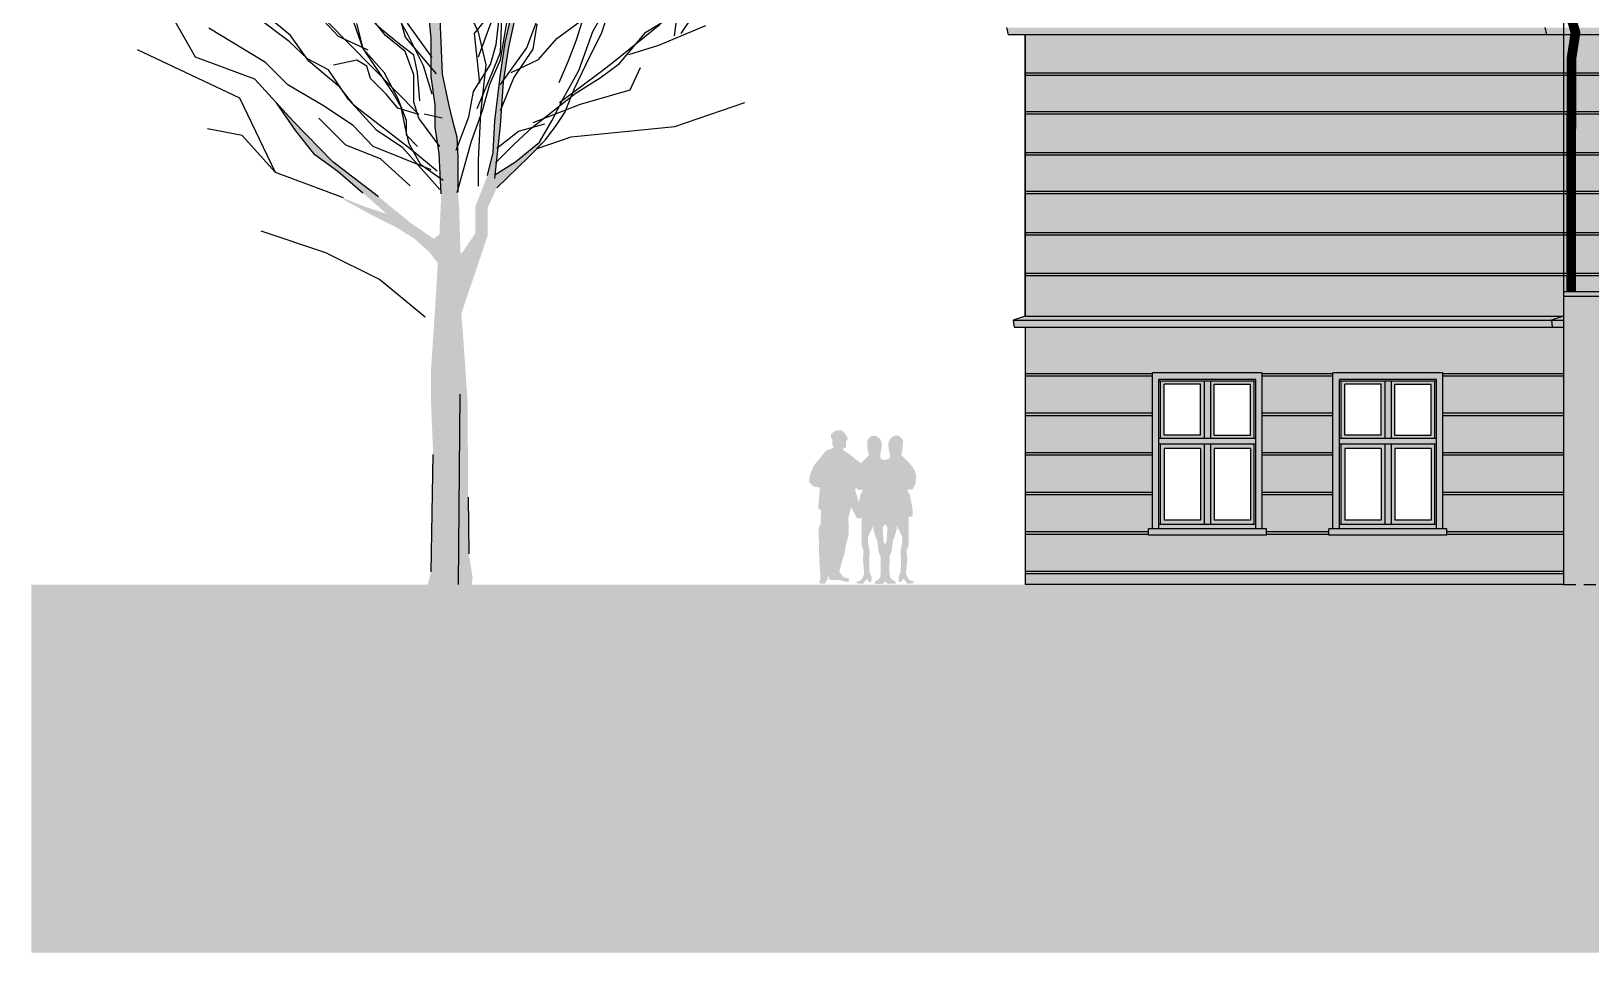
# Model space of a CAD drawing. Header units: metres. Extents: x -123.5 to -48.1, y 232.6 to 267.
# Drawn here: x -123.54 to -104.23, y 232.58 to 243.99 of the extents above; entities that cross this region are included whole.
import ezdxf

# ---------------------------------------------------------------- set-up
doc = ezdxf.new("R2010")
doc.units = ezdxf.units.M
doc.header["$LTSCALE"] = 0.01
doc.linetypes.add('AUSGEZOGEN', pattern=[0])
doc.linetypes.add('GESTRICHELT', pattern=[9, 6, -3])
for name, color, linetype in [('A_ANSICHT', 1, 'Continuous'), ('A_Baum', 250, 'Continuous'), ('A_Fensterrahmen', 1, 'Continuous'), ('A_regenrinne', 252, 'Continuous'), ('A_Schraff_Fensterrahmen', 255, 'Continuous'), ('A_Schraff_gelände', 251, 'Continuous'), ('A_Schraff_Gewaende', 23, 'Continuous'), ('A_Schraff_Paneel', 14, 'Continuous'), ('A_Schraff_Sims', 17, 'Continuous'), ('A_Schraff_Sternwarte', 254, 'Continuous'), ('FASSADE', 7, 'AUSGEZOGEN'), ('FASSADE_STRUKTUR', 2, 'AUSGEZOGEN'), ('PERSONEN', 7, 'Continuous')]:
    doc.layers.add(name, color=color, linetype=linetype)

# ---------------------------------------------------------------- blocks, each defined once
blk = doc.blocks.new('baum1')
at = {"layer": 'A_Baum', "linetype": 'Continuous'}
for points in [[(139.2680461798528, 243.4669043994842), (139.2501244999329, 243.7474780944189), (139.2142811400938, 244.2489272937651), (139.1903855668679, 244.5891961790152), (139.2023333534808, 244.8399222787916), (139.1903830756702, 245.2673022788293), (139.1784352890571, 245.4284825929187), (139.1784352890571, 245.7568121400874), (139.1664875024442, 245.9478400493355), (139.1246702492982, 246.1090203634249), (139.0888268894591, 246.2522924204399), (139.0290879563942, 246.5358093219744), (139.0051923831681, 247.126804307005), (138.9992184898618, 247.3058928781677), (138.9753229166358, 247.4312566781088), (138.957401236716, 247.6342239254416), (138.9514273434098, 247.992402567874), (138.8916884103447, 248.0461288392017), (138.8916884103446, 248.3028238579678), (138.8976623036509, 248.499820686206), (138.8232185101505, 248.3009844303846), (138.8319494772796, 248.1177648677098), (138.8498711571988, 247.9446452155356), (138.8558450505056, 247.6700419396954), (138.9085588046198, 247.3636904352807), (138.9085588046199, 247.0608671785319), (138.9274968934087, 246.8716018930118), (138.9274968934088, 246.7201902646373), (138.9274968934088, 246.511999650649), (138.9653780533834, 246.2470285509414), (138.9653780533833, 246.0388379369531), (139.0032567221596, 245.7927936658187), (139.0221973021469, 245.4142645948832), (139.0032567221597, 244.9978818668017), (138.9653780533833, 244.3543816961583), (138.9274968934088, 243.7865888398075), (138.9274968934088, 243.4269850973399), (138.9464374733961, 242.9727502122167), (138.9274968934089, 241.8750151564508), (138.8916909015429, 241.7441129677417), (139.3038895396918, 241.7441129677417), (139.3158373263049, 241.8217179152388), (139.2799939664657, 242.0425949197511), (139.274020073159, 242.5738932143571)], [(139.4550803590293, 245.0184363096254), (139.4550803590291, 245.2796286440813), (139.5422075252102, 245.4711710894476), (139.8384383955063, 245.7584832573917), (139.9585817354713, 245.8785423967868), (139.9625190150697, 245.9323142986389), (139.9429890019645, 245.8977860357822), (139.7164618575719, 245.7149502015787), (139.5287136756082, 245.5955610579417), (139.5770593881618, 246.0545020364984), (139.6031970397768, 246.4637037605079), (139.6554723430058, 246.7858423731025), (139.7513112293254, 247.2298705417621), (139.7687371608009, 247.5694208765766), (139.7251735777106, 247.8219080999754), (139.7774488809403, 248.3094678243428), (139.7600229494641, 248.3878258247008), (139.7185335798147, 248.1639317095194), (139.6728982744814, 247.8219080999755), (139.7251735777106, 247.5258893208687), (139.707747646235, 247.2124573194371), (139.6206204800541, 246.8293739288099), (139.5770593881618, 246.5333551497031), (139.5247815937346, 246.0980335922061), (139.5073581534566, 245.8020148130993), (139.4550803590292, 245.5843540343508), (139.3418180324324, 245.2970418664066), (139.3418180324323, 245.0445546430078), (139.2203850177746, 244.8665818749033), (139.2018579842078, 244.8569229982047), (139.2023333534808, 244.8399222787916), (139.1903855668679, 244.5891961790151), (139.2110130578141, 244.2954642277693)], [(138.7392619566951, 245.1389082661821), (138.4355176325987, 245.3862261267166), (138.008025528642, 245.7122365110906), (137.6367846802558, 246.0944558410647), (137.4839359472504, 246.2615146971003), (137.6592826912867, 246.0045215281046), (137.8392792355212, 245.7796872458105), (138.0530265330989, 245.6223021981307), (138.2892693505089, 245.4199514940765), (138.4580181348277, 245.2738082355168), (138.50666708345, 245.2276247755675), (138.3005196016235, 245.2962918137565), (138.0942740064369, 245.3787316509278), (138.1205230573886, 245.3525007593564), (138.3455181148825, 245.2288410790366), (138.5930136746053, 245.105182898822), (138.7730102188397, 244.9927650076223), (138.9080082498153, 244.8691053273023), (138.9896719861827, 244.7670981512779), (139.0032567221597, 244.9978818668012), (139.0049114768437, 245.0342593837586), (138.9530067630747, 244.9927650076223)]]:
    blk.add_hatch(color=256, dxfattribs=at).paths.add_polyline_path(points)
for p, q in [((137.4819118699647, 247.509206649825), (138.8107419069217, 246.1582283175887)), ((138.2907640694351, 246.7702097757684), (138.117438954005, 247.2667236286734)), ((138.7067493288621, 246.9121917422257), (138.4756458533585, 247.3163306108468)), ((138.6878137312714, 246.8796244561572), (138.5674265777948, 247.3006755119335)), ((139.6206204800541, 246.8293739288099), (139.707747646235, 247.2124573194372)), ((139.6554723430059, 246.7858423731026), (139.7513112293254, 247.2298705417622)), ((140.5267365312199, 246.9251451514933), (140.6400013490149, 247.27340209747)), ((141.2065795402101, 246.891788810037), (141.2555689530011, 247.2711954425733)), ((137.5974611165183, 246.8394906389547), (137.3085842633371, 247.0588810391149)), ((137.6090152938141, 246.8972251916449), (137.3894709780027, 247.0819736601065)), ((138.4987566991484, 246.8972251916449), (138.3600941156067, 247.0704273496104)), ((138.9274968934088, 246.8716018930118), (138.9085588046199, 247.060867178532)), ((139.0051923831681, 247.1268043070042), (139.0290879563942, 246.5358093219745)), ((139.3694254909905, 246.9285053873657), (139.283690904609, 247.1120897741141)), ((139.3326828085976, 246.9162660282209), (139.4919027597651, 247.1120897741141)), ((139.3694254909904, 246.6959650641439), (139.5408946637536, 247.1610457105875)), ((139.534818631321, 246.8121047165938), (139.5686491030065, 247.0825587011738)), ((139.5776373461466, 246.7400891614452), (139.5898840765446, 247.0583019984688)), ((140.2875565911208, 246.8543641830066), (140.3552175344923, 247.0656555146506)), ((140.439609365039, 246.9338517626554), (140.5354482513585, 247.0992743745343)), ((140.9371290506668, 246.9285053873657), (141.1575876362209, 247.0631338376409)), ((141.2673124613608, 246.9147209197617), (141.3892889992952, 247.0975567539651)), ((137.3779143095088, 246.6431943598922), (136.8463822947258, 246.9665060548311)), ((138.059663085129, 246.8856773810438), (137.9210029927857, 247.0357869180176)), ((138.2916310064117, 246.7755966539017), (138.2303923720245, 247.0081369771234)), ((138.5411394542876, 246.8871459841326), (138.3991012971715, 247.0127948040806)), ((138.6143059457018, 246.827944328459), (138.4756458533585, 246.943411933734)), ((138.9378478219693, 246.6893826020865), (138.7067468376638, 247.0126927969202)), ((138.8569635985019, 246.6119741683834), (138.7067493288621, 246.9121917422257)), ((139.3816747125867, 246.4511853817775), (139.3326828085976, 246.9162660282209)), ((139.4429108557757, 246.6225319094866), (139.3694254909905, 246.9285053873657)), ((139.577106720928, 246.668426131042), (139.6363125375764, 247.0149459550811)), ((139.8225893924973, 246.7816375779461), (139.920570709277, 247.0386551193516)), ((139.8838280268841, 246.769398218801), (139.920570709277, 247.0019385420228)), ((140.1042866124388, 246.8673100917479), (140.3369919283911, 247.0386551193513)), ((140.308921106966, 246.5681815943537), (140.439609365039, 246.9338517626554)), ((140.3786223416706, 246.6291263723865), (140.5267365312199, 246.9251451514933)), ((140.6309383699287, 246.6470091276705), (141.0718530498394, 247.0019385420228)), ((140.6921745131177, 246.634769768526), (140.9371290506668, 246.9285053873657)), ((141.0596063194413, 246.8049072113631), (141.5005234905495, 246.9884915981116)), ((137.7707862319477, 246.6778347914852), (137.5974611165183, 246.8394906389547)), ((137.7823429004418, 246.6547421704935), (137.6090152938141, 246.8972251916449)), ((138.3369857610146, 246.7586634652727), (138.059663085129, 246.8856773810438)), ((138.4872000306543, 246.5508208757142), (138.2907640694351, 246.7702097757684)), ((138.5610790047568, 246.3717113030763), (138.2916310064117, 246.7755966539017)), ((138.6836359918741, 246.7471156546716), (138.4987566991484, 246.8972251916449)), ((138.7645227065398, 246.7124752230783), (138.6143059457018, 246.827944328459)), ((138.978745822976, 246.5387735300478), (138.6878137312714, 246.8796244561572)), ((138.9274968934088, 246.7201902646374), (138.9274968934088, 246.8716018930118)), ((139.4840729237919, 246.6261681647345), (139.534818631321, 246.8121047165938)), ((139.5770593881619, 246.5333551497031), (139.6206204800541, 246.8293739288099)), ((139.5776373461466, 246.4389475227382), (139.8225893924973, 246.7816375779461)), ((139.6031970397768, 246.4637037605079), (139.6554723430059, 246.7858423731026)), ((139.7001121237229, 246.5001413182506), (139.8838280268841, 246.769398218801)), ((139.9328199308732, 246.6714863458548), (140.1042866124388, 246.8673100917479)), ((140.2114355386294, 246.6515229445189), (140.2875565911208, 246.8543641830066)), ((140.7779090994999, 246.7192346975613), (141.0596063194413, 246.8049072113631)), ((137.5859069392225, 246.4353517703337), (137.3779143095088, 246.6431943598922)), ((137.9672221931677, 246.5739134967058), (137.7707862319477, 246.6778347914852)), ((138.0712197536237, 246.4122576492364), (137.7823429004418, 246.6547421704935)), ((138.2329906917568, 246.6662884809891), (138.0134438847472, 246.6201017389001)), ((138.3254290925206, 246.608553928299), (138.2329906917568, 246.6662884809891)), ((138.7645227065398, 246.527726754617), (138.6836359918741, 246.7471156546716)), ((138.7991877296259, 246.5508208757142), (138.7645227065398, 246.7124752230783)), ((138.9274968934088, 246.511999650649), (138.9274968934088, 246.7201902646374)), ((139.323375692087, 246.3726173666776), (139.4840729237919, 246.6261681647345)), ((139.3939214429848, 246.1696906221879), (139.4429108557757, 246.6225319094866)), ((139.475615305871, 246.440231612875), (139.577106720928, 246.668426131042)), ((139.491902759765, 246.5308184716407), (139.5776373461466, 246.7400891614452)), ((139.6756186629262, 246.5490972547243), (139.9328199308732, 246.6714863458548)), ((140.1268593594153, 246.4571347993983), (140.2114355386294, 246.6515229445189)), ((140.2653575238755, 246.3940523713125), (140.3786223416706, 246.6291263723865)), ((140.5084611011547, 246.5001413182506), (140.6921745131177, 246.634769768526)), ((140.5207078315529, 246.5613366138687), (140.6309383699287, 246.6470091276705)), ((137.6367846802559, 246.0944558410648), (137.2767915917864, 246.4879169601592)), ((138.1521039770911, 246.2967900439611), (137.9672221931677, 246.5739134967058)), ((138.3600941156067, 246.4930863230239), (138.3254290925206, 246.608553928299)), ((138.5103108764446, 246.3429767860503), (138.3600941156067, 246.4930863230239)), ((138.6143059457019, 246.3083363544572), (138.4872000306543, 246.5508208757142)), ((138.7645227065398, 246.2736959228639), (138.7645227065398, 246.527726754617)), ((138.8222985754157, 246.2852437334654), (138.7991877296259, 246.5508208757142)), ((138.9378503131675, 246.3463970261347), (138.8569635985019, 246.6119741683834)), ((138.9653780533835, 246.2470285509415), (138.9274968934088, 246.511999650649)), ((139.0290879563942, 246.5358093219745), (139.0888268894591, 246.25229242044)), ((139.3571787605924, 246.212605634617), (139.491902759765, 246.5308184716407)), ((139.5247815937346, 246.0980335922061), (139.5770593881619, 246.5333551497031)), ((139.5776373461465, 246.1941678403721), (139.7001121237229, 246.5001413182506)), ((140.1287825644332, 246.2676009950292), (140.5207078315529, 246.5613366138687)), ((140.169518637556, 246.3156943709546), (140.308921106966, 246.5681815943537)), ((140.2757532940038, 246.3532750089362), (140.5084611011547, 246.5001413182506)), ((140.7901583210962, 246.388784001498), (140.8881396378758, 246.5968456064309)), ((137.9210029927857, 246.2390554912708), (137.5859069392225, 246.4353517703337)), ((138.209879845967, 246.2390554912707), (138.0712197536237, 246.4122576492364)), ((138.6143059457018, 246.2159628702791), (138.5103108764446, 246.3429767860503)), ((138.6468135911384, 246.2248434936564), (138.5610790047568, 246.3717113030763)), ((139.2810876024794, 246.1359697551437), (139.323375692087, 246.3726173666776)), ((139.4079543624993, 246.1951324080798), (139.475615305871, 246.440231612875)), ((139.5770593881619, 246.0545020364985), (139.6031970397768, 246.4637037605079)), ((139.8715812964862, 246.0350621719125), (140.2757532940038, 246.3532750089362)), ((140.1782303576947, 246.1763915925638), (140.2653575238755, 246.3940523713125)), ((140.324745197993, 246.2541555512232), (140.7901583210962, 246.388784001498)), ((137.6592826912867, 246.0045215281048), (137.481000762922, 246.2658165866296)), ((137.4930425435649, 246.2435993102254), (137.481000762922, 246.2658165866296)), ((138.198323177473, 246.0543070228096), (137.9210029927857, 246.2390554912708)), ((138.4178699844826, 246.0081202807204), (138.1521039770911, 246.2967900439611)), ((138.5103108764446, 246.0081202807203), (138.209879845967, 246.2390554912707)), ((138.6951926603681, 246.1004937648985), (138.6143059457019, 246.3083363544572)), ((138.8107419069217, 246.1582283175887), (138.6143059457018, 246.2159628702791)), ((138.6835562735314, 246.0412591069078), (138.6468135911384, 246.2248434936564)), ((138.8107419069217, 246.1235878859954), (138.7645227065398, 246.2736959228639)), ((138.9653780533834, 246.0388379369533), (138.9653780533835, 246.2470285509415)), ((139.0888268894591, 246.25229242044), (139.1246702492983, 246.109020363425)), ((139.3064604562441, 245.9077752369767), (139.4079543624993, 246.1951324080798)), ((139.8838280268841, 246.0828105236192), (140.324745197993, 246.2541555512232)), ((140.0562538197602, 246.0980335922061), (140.169518637556, 246.3156943709546)), ((138.008025528642, 245.7122365110909), (137.6367846802559, 246.0944558410648)), ((138.1289931313014, 245.8695570542427), (137.8747837924038, 246.1235878859954)), ((138.3832049613965, 245.8580107437468), (138.198323177473, 246.0543070228096)), ((138.7202989559237, 245.8821534384487), (138.6835562735314, 246.0412591069078)), ((138.6951926603682, 245.9619320385259), (138.6951926603681, 246.1004937648985)), ((139.0071778681414, 245.8580107437466), (138.8107419069217, 246.1235878859954)), ((139.0316464169558, 246.1226398194458), (138.8625065145183, 246.161053015869)), ((139.0032567221596, 245.7927936658189), (138.9653780533834, 246.0388379369533)), ((139.1246702492983, 246.109020363425), (139.1664875024442, 245.9478400493355)), ((139.1626784603817, 245.8232578042559), (139.2810876024794, 246.1359697551437)), ((139.3694254909905, 245.7290871939285), (139.3939214429848, 246.1696906221879)), ((139.5073581534566, 245.8020148130995), (139.5247815937346, 246.0980335922061)), ((139.5247815937345, 245.5582342008628), (139.5770593881619, 246.0545020364985)), ((139.7001121237229, 245.8759550033482), (139.8715812964862, 246.0350621719125)), ((139.7462615705543, 246.0007427628539), (139.9915349814745, 246.0683570090516)), ((139.9429890019645, 245.8977860357825), (140.0562538197602, 246.0980335922061)), ((139.9952643051942, 245.9151992581078), (140.0911031915138, 246.0457954253358)), ((140.0911031915138, 246.0457954253358), (140.1782303576947, 246.1763915925638)), ((137.8392792355212, 245.7796872458105), (137.6592826912867, 246.0045215281048)), ((138.6605276372819, 245.8464644332506), (138.4178699844826, 246.0081202807204)), ((138.7298576834542, 245.8349166226493), (138.5103108764446, 246.0081202807203)), ((138.799187729626, 245.8580107437468), (138.6951926603682, 245.9619320385259)), ((139.1664875024442, 245.9478400493355), (139.1784352890571, 245.7568121400875)), ((139.1711360783031, 245.4260284206479), (139.3064604562441, 245.9077752369767)), ((139.543276249242, 245.8401609907792), (139.7462615705543, 246.0007427628539)), ((139.7164618575719, 245.7149502015789), (139.9429890019645, 245.8977860357825)), ((139.8384383955063, 245.7584832573917), (139.9952643051942, 245.9151992581078)), ((139.920570709277, 245.8380308412527), (140.2390106116113, 245.948182073344)), ((138.0530265330989, 245.6223021981309), (137.8392792355212, 245.7796872458105)), ((138.4525350075687, 245.7425431384714), (138.1289931313014, 245.8695570542427)), ((138.9262936446735, 245.6386218436921), (138.3832049613965, 245.8580107437468)), ((138.7298576834542, 245.4885123067187), (138.4525350075687, 245.7425431384714)), ((139.0071778681416, 245.4538718751253), (138.6605276372819, 245.8464644332506)), ((138.830527003102, 245.6863296925555), (138.7202989559237, 245.8821534384487)), ((138.9840695135494, 245.6270740330908), (138.7298576834542, 245.8349166226493)), ((139.0221973021469, 245.4142645948832), (139.0032567221596, 245.7927936658189)), ((139.1784352890571, 245.7568121400875), (139.1784352890571, 245.4284825929188)), ((139.4550803590292, 245.5843540343509), (139.5073581534566, 245.8020148130995)), ((139.5286454421573, 245.7046099757442), (139.7001121237229, 245.8759550033482)), ((139.5422075252103, 245.4711710894477), (139.8384383955063, 245.7584832573917)), ((138.4355176325988, 245.3862261267167), (138.008025528642, 245.7122365110909)), ((138.2892693505088, 245.4199514940765), (138.0530265330989, 245.6223021981309)), ((139.0387388582581, 245.5394633832409), (138.830527003102, 245.6863296925555)), ((139.3694254909905, 245.4843090116672), (139.3694254909905, 245.7290871939285)), ((139.5247815937346, 245.5930606455134), (139.7164618575719, 245.7149502015789)), ((139.1825071525305, 241.7557669107925), (139.1977494592468, 243.5383394562649)), ((138.9274968934089, 241.8750151564509), (138.9464374733961, 242.9727502122169)), ((139.274020073159, 242.5738932143577), (139.2799939664657, 242.0425949197512))]:
    blk.add_line(p, q, dxfattribs=at)
at = {"layer": 'A_Baum', "ltscale": 0.04}
for p, q in [((136.720532529653, 246.693253548047), (136.3890657701512, 247.2771593075694)), ((137.1372463319197, 246.3088486623809), (136.1777370811593, 246.7620293796008)), ((137.2767915917864, 246.4879169601592), (136.720532529653, 246.693253548047)), ((137.4706944734152, 245.6125920053338), (137.1372463319197, 246.3088486623809)), ((141.2099549221651, 246.0432307133664), (141.8638446256449, 246.2693747040306)), ((140.2390106116113, 245.948182073344), (141.2099549221651, 246.0432307133664)), ((137.1566732277859, 245.9611925331013), (136.8339292252203, 246.0221975009724)), ((137.4706944734152, 245.6125920053338), (137.1566732277859, 245.9611925331013)), ((138.10745972161, 245.3772866179687), (137.4706944734152, 245.6125920053338)), ((137.9405055493701, 244.8622559693271), (137.336914834518, 245.0632729536576)), ((138.4434977167029, 244.6109846611088), (137.9405055493701, 244.8622559693271)), ((138.8710411159621, 244.2592050163355), (138.4434977167029, 244.6109846611088))]:
    blk.add_line(p, q, dxfattribs=at)

msp = doc.modelspace()

# ---------------------------------------------------------------- hatches: boundary and pattern name
at = {"layer": 'A_Schraff_Fensterrahmen'}
h = msp.add_hatch(color=256, dxfattribs=at)
h.dxf.hatch_style = 1
h.paths.add_polyline_path([(-109.0147016358039, 239.6561619086497), (-109.5547016358039, 239.6561619086497), (-109.5547016358039, 238.9438018583879), (-109.0147016358039, 238.9438018583879)])
h.paths.add_polyline_path([(-109.0597016358039, 239.6151905445642), (-109.0597016358039, 238.9847732224735), (-109.5097016358039, 238.9847732224735), (-109.5097016358039, 239.6151905445642)], flags=16)
h.paths.add_polyline_path([(-108.3947716358038, 239.6561619086497), (-108.9347716358038, 239.6561619086498), (-108.9347716358038, 238.9438018583879), (-108.3947716358038, 238.943801858388)])
h.paths.add_polyline_path([(-108.4397716358038, 239.6151905445642), (-108.4397716358038, 238.9847732224735), (-108.8897716358038, 238.9847732224735), (-108.8897716358038, 239.6151905445641)], flags=16)
h.paths.add_polyline_path([(-109.0147016358039, 238.8737243389977), (-109.5547016358039, 238.8737243389977), (-109.5547016358039, 237.8787991588227), (-109.0147016358039, 237.8787991588227)])
h.paths.add_polyline_path([(-109.0597016358039, 238.8210530878648), (-109.0597016358039, 237.9314704099555), (-109.5097016358039, 237.9314704099555), (-109.5097016358039, 238.8210530878648)], flags=16)
h.paths.add_polyline_path([(-108.3947716358038, 238.8737243389977), (-108.9347716358038, 238.8737243389977), (-108.9347716358039, 237.8787991588227), (-108.3947716358038, 237.8787991588227)])
h.paths.add_polyline_path([(-108.4397716358038, 238.8210530878649), (-108.4397716358038, 237.9314704099555), (-108.8897716358038, 237.9314704099555), (-108.8897716358038, 238.8210530878648)], flags=16)
h.paths.add_polyline_path([(-108.3747716358039, 237.8787991588227), (-109.5747016358039, 237.8787991588226), (-109.5747016358039, 237.8261619086497), (-108.3747716358038, 237.8261619086498)])
h = msp.add_hatch(color=256, dxfattribs=at)
h.dxf.hatch_style = 1
h.paths.add_polyline_path([(-108.9347716358038, 239.6561619086497), (-109.0147016358039, 239.6561619086497), (-109.0147016358039, 238.9438018583879), (-108.9347716358038, 238.9438018583879)])
h.paths.add_polyline_path([(-108.9347716358038, 238.8737243389977), (-109.0147016358039, 238.8737243389977), (-109.0147016358039, 237.8787991588227), (-108.9347716358038, 237.8787991588227)])
h = msp.add_hatch(color=256, dxfattribs=at)
h.dxf.hatch_style = 1
h.paths.add_polyline_path([(-106.7798616358039, 239.6561619086497), (-107.3198616358039, 239.6561619086497), (-107.3198616358039, 238.9438018583879), (-106.7798616358039, 238.9438018583879)])
h.paths.add_polyline_path([(-106.8248616358039, 239.6151905445642), (-106.8248616358039, 238.9847732224735), (-107.2748616358039, 238.9847732224735), (-107.2748616358039, 239.6151905445642)], flags=16)
h.paths.add_polyline_path([(-106.1599316358039, 239.6561619086497), (-106.6999316358039, 239.6561619086498), (-106.6999316358039, 238.9438018583879), (-106.1599316358039, 238.943801858388)])
h.paths.add_polyline_path([(-106.2049316358039, 239.6151905445642), (-106.2049316358039, 238.9847732224735), (-106.6549316358038, 238.9847732224735), (-106.6549316358039, 239.6151905445641)], flags=16)
h.paths.add_polyline_path([(-106.7798616358039, 238.8737243389977), (-107.3198616358039, 238.8737243389977), (-107.3198616358039, 237.8787991588227), (-106.7798616358039, 237.8787991588227)])
h.paths.add_polyline_path([(-106.8248616358039, 238.8210530878648), (-106.8248616358039, 237.9314704099555), (-107.2748616358039, 237.9314704099555), (-107.274861635804, 238.8210530878648)], flags=16)
h.paths.add_polyline_path([(-106.1599316358039, 238.8737243389977), (-106.6999316358039, 238.8737243389977), (-106.6999316358039, 237.8787991588227), (-106.1599316358038, 237.8787991588227)])
h.paths.add_polyline_path([(-106.2049316358039, 238.8210530878649), (-106.2049316358039, 237.9314704099555), (-106.6549316358039, 237.9314704099555), (-106.6549316358039, 238.8210530878648)], flags=16)
h.paths.add_polyline_path([(-106.1399316358039, 237.8787991588227), (-107.3398616358039, 237.8787991588226), (-107.3398616358039, 237.8261619086497), (-106.1399316358039, 237.8261619086498)])
h = msp.add_hatch(color=256, dxfattribs=at)
h.dxf.hatch_style = 1
h.paths.add_polyline_path([(-106.6999316358039, 239.6561619086497), (-106.7798616358039, 239.6561619086497), (-106.7798616358039, 238.9438018583879), (-106.6999316358039, 238.9438018583879)])
h.paths.add_polyline_path([(-106.6999316358039, 238.8737243389977), (-106.7798616358039, 238.8737243389977), (-106.7798616358039, 237.8787991588227), (-106.6999316358039, 237.8787991588227)])
h = msp.add_hatch(color=256, dxfattribs=at)
h.dxf.hatch_style = 1
h.paths.add_polyline_path([(-108.3747716358038, 238.9438018583879), (-109.5747016358039, 238.9438018583879), (-109.5747016358039, 238.8737243389977), (-108.3747716358038, 238.8737243389976)])
h = msp.add_hatch(color=256, dxfattribs=at)
h.dxf.hatch_style = 1
h.paths.add_polyline_path([(-106.1399316358039, 238.9438018583879), (-107.3398616358039, 238.9438018583879), (-107.3398616358039, 238.8737243389977), (-106.1399316358039, 238.8737243389976)])
at = {"layer": 'A_Schraff_gelände'}
msp.add_hatch(color=256, dxfattribs=at).paths.add_polyline_path([(-111.2296516358039, 237.135519576197), (-123.539707974018, 237.135519576197), (-123.539707974018, 232.5753871417209), (-51.12224538752685, 232.5753871417209), (-51.12269885920132, 238.7776049634113), (-51.12277343723079, 239.7976227716044), (-75.31006028298884, 239.7961619086504), (-104.0646316358039, 239.7961619086505), (-104.0646316358038, 240.765307617477), (-104.5646316358039, 240.765307617477), (-104.5646316358039, 237.135519576197)])
at = {"layer": 'A_Schraff_Gewaende'}
h = msp.add_hatch(color=256, dxfattribs=at)
h.dxf.hatch_style = 1
h.paths.add_polyline_path([(-108.2947716358038, 239.7561619086497), (-109.6547016358039, 239.7561619086497), (-109.6547016358039, 237.8261619086497), (-109.5747016358039, 237.8261619086497), (-109.5747016358039, 239.6761619086498), (-108.3747716358038, 239.6761619086498), (-108.3747716358038, 237.8261619086497), (-108.2947716358038, 237.8261619086497)])
h.paths.add_polyline_path([(-106.0599316358039, 239.7561619086498), (-107.4198616358039, 239.7561619086497), (-107.4198616358039, 237.8261619086497), (-107.3398616358039, 237.8261619086497), (-107.3398616358039, 239.6761619086498), (-106.1399316358039, 239.6761619086498), (-106.1399316358039, 237.8261619086497), (-106.0599316358038, 237.8261619086497)])
h.paths.add_polyline_path([(-108.2447716358039, 237.8261619086497), (-108.2947716358038, 237.8261619086497), (-109.7047016358039, 237.8261619086497), (-109.7047016358039, 237.7461619086497), (-108.2447716358038, 237.7461619086498)])
h.paths.add_polyline_path([(-106.0099316358039, 237.8261619086497), (-106.0599316358039, 237.8261619086497), (-107.4698616358039, 237.8261619086497), (-107.4698616358039, 237.7461619086497), (-106.0099316358039, 237.7461619086498)])
at = {"layer": 'A_Schraff_Paneel'}
h = msp.add_hatch(color=256, dxfattribs=at)
h.dxf.hatch_style = 1
h.paths.add_polyline_path([(-111.2296516358038, 243.94406683004), (-111.2296516358038, 240.4581619086505), (-104.5646316358039, 240.4581619086506), (-104.5646316358039, 240.765307617477), (-104.0646316358039, 240.765307617477), (-104.0646316358039, 240.4581619086506), (-98.28611163580386, 240.4581619086506), (-98.28611163580386, 243.531736019288), (-98.32308938774847, 243.531736019288), (-98.4386665026952, 243.870738104088), (-98.48604854230595, 243.870738104088), (-98.48604854230595, 243.8927372200105), (-98.61393882292134, 243.9440668300399)])
h.paths.add_polyline_path([(-103.9471316358039, 240.9621300041128), (-103.9471316358038, 243.3721300041129), (-102.5271316358039, 243.3721300041129), (-102.5271316358039, 240.9621300041128)], flags=16)
h.paths.add_polyline_path([(-102.0871316358038, 243.3721300041129), (-100.6671316358038, 243.3721300041129), (-100.6671316358039, 240.9621300041128), (-102.0871316358039, 240.9621300041128)], flags=16)
h.paths.add_polyline_path([(-100.1896816358039, 243.3721300041129), (-98.76968163580386, 243.3721300041129), (-98.7696816358039, 240.9621300041128), (-100.1896816358039, 240.9621300041128)], flags=16)
h = msp.add_hatch(color=256, dxfattribs=at)
h.paths.add_polyline_path([(-111.2296516358039, 240.3241619086505), (-111.2296516358039, 237.135519576197), (-104.5646316358039, 237.135519576197), (-104.5646316358039, 240.3241619086506)])
h.paths.add_polyline_path([(-109.6547016358039, 239.7561619086497), (-109.6547016358039, 237.8261619086497), (-109.7047016358039, 237.8261619086497), (-109.7047016358039, 237.7461619086498), (-108.2447716358038, 237.7461619086498), (-108.2447716358038, 237.8261619086497), (-108.2947716358038, 237.8261619086497), (-108.2947716358038, 239.7561619086497)], flags=16)
h.paths.add_polyline_path([(-107.4198616358039, 239.7561619086497), (-107.4198616358039, 237.8261619086497), (-107.4698616358039, 237.8261619086497), (-107.4698616358039, 237.7461619086498), (-106.0099316358039, 237.7461619086498), (-106.0099316358039, 237.8261619086497), (-106.0599316358039, 237.8261619086497), (-106.0599316358039, 239.7561619086497)], flags=16)
at = {"layer": 'A_Schraff_Sims'}
h = msp.add_hatch(color=256, dxfattribs=at)
h.paths.add_polyline_path([(-98.61393882292134, 244.031736019288), (-104.4350812539645, 244.031736019288), (-104.4171079889958, 243.969421785651), (-104.421047804316, 243.9441192263669), (-98.61393882292134, 243.9441570462464)])
h.paths.add_polyline_path([(-104.4350812539645, 244.031736019288), (-104.5646316358038, 244.031736019288), (-104.5646316358038, 243.9441182912505), (-104.4210478043159, 243.944119226367), (-104.4171079889958, 243.9694217856509)])
h.paths.add_polyline_path([(-104.5646316358038, 244.031736019288), (-104.79844230691, 244.031736019288), (-104.7772292585917, 243.9441169066688), (-104.5646316358038, 243.9441182912505)])
h.paths.add_polyline_path([(-104.79844230691, 244.031736019288), (-111.24964864778, 244.031736019288), (-111.46346230691, 244.031736019288), (-111.4422387495003, 243.9440734995523), (-104.7772292585917, 243.9441169066688)])
h = msp.add_hatch(color=256, dxfattribs=at)
h.paths.add_polyline_path([(-104.5646316358037, 240.4581619086506), (-111.2296516358038, 240.4581619086506), (-111.380651635804, 240.4081619086505), (-104.7156316358038, 240.4081619086506)])
h.paths.add_polyline_path([(-104.7156316358039, 240.4081619086506), (-111.3806516358039, 240.4081619086505), (-111.3696516358039, 240.3241619086506), (-104.7046316358039, 240.3241619086506)])
h.paths.add_polyline_path([(-104.5646316358038, 240.4581619086505), (-104.7156316358037, 240.4081619086506), (-104.5646316358039, 240.4081619086506)], flags=16)
h.paths.add_polyline_path([(-104.5646316358039, 240.4081619086506), (-104.7156316358039, 240.4081619086506), (-104.7046316358039, 240.3241619086506), (-104.5646316358039, 240.3241619086506)])
h.paths.add_polyline_path([(-98.28611163580386, 240.4581619086506), (-104.0646316358038, 240.4581619086505), (-104.0646316358038, 240.4081619086506), (-98.28611163580388, 240.4081619086506)])
h.paths.add_polyline_path([(-98.28611163580386, 240.4081619086506), (-104.0646316358038, 240.4081619086506), (-104.0646316358039, 240.3241619086506), (-98.28611163580388, 240.3241619086507)])
at = {"layer": 'PERSONEN'}
msp.add_hatch(color=7, dxfattribs=at).paths.add_polyline_path([(-113.2617674324706, 238.6360422124927), (-113.4242735982384, 238.7618890992782), (-113.4852114921853, 238.7984250981313), (-113.4811499889709, 238.826841651871), (-113.4567707391978, 238.8268416518709), (-113.4486477327687, 238.8471387604965), (-113.4486477327689, 238.903971867975), (-113.4283351014531, 238.940507866828), (-113.4445862295541, 238.9811020840794), (-113.4730218672992, 239.017638082932), (-113.5095856267158, 239.0460546366714), (-113.5542723925617, 239.0460546366715), (-113.594897655192, 239.0298157464442), (-113.6355280330668, 238.9973409743063), (-113.6355280330668, 238.9567437487388), (-113.6192769049658, 238.9323884217145), (-113.6192769049658, 238.8714940875207), (-113.6030257768646, 238.826841651871), (-113.627399911391, 238.8187222067581), (-113.6964659270136, 238.7943638714167), (-113.7695934458502, 238.7050559917971), (-113.8508439711086, 238.6076256587541), (-113.8995922401689, 238.4777235618864), (-113.9077203618411, 238.4087097825789), (-113.8589669775379, 238.3518766751005), (-113.7736549490608, 238.3356407931893), (-113.7939675803764, 238.0717723644224), (-113.7574038209598, 238.0555334741951), (-113.7655268273889, 237.880975933361), (-113.789906077162, 237.8322592626801), (-113.7817779554901, 237.466905290785), (-113.7695934458477, 237.2761088597296), (-113.7655268273889, 237.2070950804157), (-113.7817779554901, 237.170559081563), (-113.7716306536491, 237.146898643674), (-113.7122534179419, 237.146898643674), (-113.6802147989127, 237.1949174169037), (-113.6680251740254, 237.2639281878942), (-113.659902167597, 237.1989756353019), (-113.611148783293, 237.1908591985049), (-113.5339597612461, 237.1949174169038), (-113.473021867299, 237.1746203082777), (-113.4202069797812, 237.1665008631641), (-113.4120839733521, 237.2152145255295), (-113.4486477327683, 237.2192757522438), (-113.4811499889711, 237.2273921890415), (-113.5339597612458, 237.2964059683484), (-113.5095856267156, 237.3857138479647), (-113.4689603640846, 237.5196771715478), (-113.4486477327687, 237.6333433865051), (-113.4161454765668, 237.7551290465754), (-113.4202069797814, 237.9581061494654), (-113.3877098388221, 238.0920694730478), (-113.3714587107231, 238.0636529193078), (-113.3145823199887, 237.9581061494656), (-113.2617674324709, 237.9540449227504), (-113.2617674324706, 238.0149392569442), (-113.2942696886735, 238.1691996891539), (-113.3389564545187, 238.3153406762477), (-113.3145823199887, 238.331579566475), (-113.2211421698396, 238.3194019029626), (-113.1683272823218, 238.3518766751005), (-113.17239390078, 238.4168292276925), (-113.2130191634126, 238.5183177791445)])
h = msp.add_hatch(color=252, dxfattribs=at)
h.paths.add_polyline_path([(-112.7812007016041, 238.4745294455058), (-112.8295582119456, 238.5470121771447), (-112.8335860253995, 238.6154640554727), (-112.849706778773, 238.6396240348914), (-112.9343336093139, 238.6678120742385), (-112.9947793097975, 238.6839187271849), (-113.0189556900785, 238.6919720536576), (-113.0270160667656, 238.7282134194778), (-113.0189556900787, 238.7845867047883), (-113.0068674999382, 238.8369319301697), (-113.0068674999382, 238.8892799489358), (-113.0310438802187, 238.941627967702), (-113.0753735771073, 238.9738412735937), (-113.1317867143557, 238.9778665401377), (-113.1720838480101, 238.941627967702), (-113.1761164112436, 238.9295465813008), (-113.1882046013839, 238.9255213147561), (-113.1841767879307, 238.8369319301699), (-113.1761164112436, 238.7765333783155), (-113.1640282211033, 238.7443200724237), (-113.1761164112434, 238.7282134194778), (-113.2285017350382, 238.6758654007115), (-113.2768592453797, 238.6275454418738), (-113.3332771324085, 238.5470121771448), (-113.3534256992362, 238.4705041789603), (-113.3373049458624, 238.3658109348125), (-113.3050681888945, 238.3094376495023), (-113.2405899251792, 238.3054095895738), (-113.2728314319266, 238.2450082443345), (-113.2849196220664, 238.1805816325522), (-113.3050681888945, 238.0839417148764), (-113.3090960023478, 237.9792484707287), (-113.2567106785528, 237.9671670843266), (-113.2567106785528, 237.8584457802502), (-113.2567106785528, 237.6168459860627), (-113.2325342982722, 237.5564446408238), (-113.2405899251792, 237.443698070203), (-113.2244739215851, 237.2665220944154), (-113.2446224884129, 237.2222301955056), (-113.2607384920061, 237.1940421561587), (-113.2929799987542, 237.1779355032127), (-113.3252167557214, 237.16988217674), (-113.3131285655809, 237.1497502572497), (-113.2768592453795, 237.145722197321), (-113.2365621117254, 237.1457221973213), (-113.2164135448982, 237.1779355032126), (-113.1882046013837, 237.2061235425601), (-113.1720838480101, 237.16988217674), (-113.135819277589, 237.1658569101961), (-113.135819277589, 237.1779355032128), (-113.1317867143557, 237.2262554620503), (-113.1479074677295, 237.2584687679416), (-113.1599956578698, 237.3067887267793), (-113.1640282211033, 237.4436980702025), (-113.155967844416, 237.5363127213339), (-113.1761164112436, 237.6410059654815), (-113.1801442246965, 237.7175139636665), (-113.1438796542757, 237.7980472283963), (-113.1076103340745, 237.8705271666522), (-113.1116381475283, 237.8222072078143), (-113.0874617672476, 237.7376458831566), (-113.0632853869666, 237.6772445379183), (-113.0471646335928, 237.5483913143516), (-113.0229835035316, 237.4799366426395), (-113.0189556900787, 237.3067887267792), (-113.0270160667658, 237.222230195506), (-113.059252823733, 237.1900168896146), (-113.0955221439342, 237.1698821767399), (-113.0955221439342, 237.1457221973212), (-113.0592528237328, 237.1416969307771), (-112.9907467465646, 237.1457221973214), (-112.9544821761429, 237.1900168896147), (-112.9504496129094, 237.2504154414696), (-112.9383614227691, 237.3108167867081), (-112.9383614227691, 237.4235633573286), (-112.9423892362229, 237.5886579467154), (-112.9867189331108, 237.6691912114447), (-112.9947793097977, 237.8463671872333), (-112.9464217994564, 237.9067657390877), (-112.8577671554599, 237.9188471254892), (-112.8537345922264, 237.9510604313811), (-112.8577671554599, 238.0557536755293), (-112.8779157222871, 238.1564216531302), (-112.9020921025679, 238.2530615708073), (-112.8537345922264, 238.2772215502267), (-112.7449361311833, 238.3295695689924), (-112.7328431912624, 238.3577576083391), (-112.7409035679498, 238.4060775671769)])
h.paths.add_polyline_path([(-112.9343336093159, 238.3698362013569), (-112.8940364756611, 238.442316139613), (-112.8900039124276, 238.4543975260142), (-112.8658275321468, 238.4503694660858), (-112.8255303984925, 238.4262094866671), (-112.8214978352594, 238.3658109348123), (-112.8779157222873, 238.3577576083392)], flags=16)
h = msp.add_hatch(color=252, dxfattribs=at)
h.paths.add_polyline_path([(-113.1510214157982, 238.4771994105736), (-113.1026639054567, 238.5496821422126), (-113.0986360920029, 238.6181340205406), (-113.0825153386293, 238.6422939999592), (-112.9978885080884, 238.6704820393064), (-112.9374428076049, 238.6865886922528), (-112.9132664273239, 238.6946420187255), (-112.9052060506367, 238.7308833845456), (-112.9132664273236, 238.7872566698562), (-112.9253546174641, 238.8396018952375), (-112.9253546174641, 238.8919499140036), (-112.9011782371836, 238.9442979327699), (-112.856848540295, 238.9765112386615), (-112.8004354030466, 238.9805365052055), (-112.7601382693922, 238.9442979327699), (-112.7561057061587, 238.9322165463687), (-112.7440175160184, 238.9281912798239), (-112.7480453294716, 238.8396018952378), (-112.7561057061587, 238.7792033433834), (-112.768193896299, 238.7469900374916), (-112.7561057061589, 238.7308833845456), (-112.7037203823641, 238.6785353657794), (-112.6553628720226, 238.6302154069417), (-112.5989449849938, 238.5496821422127), (-112.5787964181661, 238.4731741440282), (-112.5949171715399, 238.3684808998804), (-112.6271539285079, 238.3121076145702), (-112.6916321922231, 238.3080795546417), (-112.6593906854758, 238.2476782094024), (-112.6473024953359, 238.1832515976201), (-112.6271539285079, 238.0866116799443), (-112.6231261150545, 237.9819184357966), (-112.6755114388496, 237.9698370493945), (-112.6755114388496, 237.861115745318), (-112.6755114388496, 237.6195159511306), (-112.6996878191301, 237.5591146058917), (-112.6916321922231, 237.4463680352708), (-112.7077481958172, 237.2691920594833), (-112.6875996289894, 237.2249001605734), (-112.6714836253962, 237.1967121212265), (-112.6392421186481, 237.1806054682806), (-112.6070053616809, 237.1725521418079), (-112.6190935518214, 237.1524202223175), (-112.6553628720228, 237.1483921623889), (-112.695660005677, 237.1483921623891), (-112.7158085725041, 237.1806054682805), (-112.7440175160187, 237.2087935076279), (-112.7601382693922, 237.1725521418079), (-112.7964028398133, 237.1685268752639), (-112.7964028398133, 237.1806054682807), (-112.8004354030466, 237.2289254271182), (-112.7843146496728, 237.2611387330094), (-112.7722264595325, 237.3094586918472), (-112.768193896299, 237.4463680352704), (-112.7762542729863, 237.5389826864018), (-112.7561057061587, 237.6436759305494), (-112.7520778927058, 237.7201839287343), (-112.7883424631266, 237.8007171934642), (-112.8246117833278, 237.87319713172), (-112.820583969874, 237.8248771728822), (-112.8447603501548, 237.7403158482245), (-112.8689367304358, 237.6799145029862), (-112.8850574838096, 237.5510612794195), (-112.9092386138707, 237.4826066077074), (-112.9132664273236, 237.3094586918471), (-112.9052060506365, 237.2249001605739), (-112.8729692936693, 237.1926868546824), (-112.8366999734681, 237.1725521418078), (-112.8366999734681, 237.148392162389), (-112.8729692936695, 237.1443668958449), (-112.9414753708377, 237.1483921623893), (-112.9777399412594, 237.1926868546826), (-112.981772504493, 237.2530854065374), (-112.9938606946332, 237.313486751776), (-112.9938606946332, 237.4262333223965), (-112.9898328811794, 237.5913279117833), (-112.9455031842915, 237.6718611765126), (-112.9374428076046, 237.8490371523012), (-112.9858003179459, 237.9094357041556), (-113.0744549619424, 237.9215170905571), (-113.0784875251759, 237.953730396449), (-113.0744549619424, 238.0584236405971), (-113.0543063951152, 238.159091618198), (-113.0301300148344, 238.2557315358752), (-113.0784875251759, 238.2798915152945), (-113.187285986219, 238.3322395340603), (-113.1993789261399, 238.360427573407), (-113.1913185494525, 238.4087475322447)])
h.paths.add_polyline_path([(-112.9978885080864, 238.3725061664248), (-113.0381856417412, 238.4449861046808), (-113.0422182049747, 238.4570674910821), (-113.0663945852555, 238.4530394311536), (-113.1066917189098, 238.428879451735), (-113.1107242821429, 238.3684808998801), (-113.054306395115, 238.3604275734071)], flags=16)

# ---------------------------------------------------------------- linework, layer by layer
at = {"layer": 'A_ANSICHT', "color": 2, "linetype": 'GESTRICHELT', "ltscale": 2.5}
msp.add_line((-104.5646316358039, 237.1355195761969), (-77.07463163580383, 237.135519576197), dxfattribs=at)
at = {"layer": 'A_Fensterrahmen'}
for p, q in [((-108.3747716358038, 239.6561619086497), (-109.5747016358039, 239.6561619086497)), ((-109.5547016358039, 238.9438018583879), (-109.5547016358039, 239.6561619086497)), ((-109.0597016358039, 239.6151905445641), (-109.5097016358039, 239.6151905445641)), ((-109.5097016358039, 238.9847732224735), (-109.5097016358039, 239.6151905445641)), ((-109.0597016358039, 238.9847732224735), (-109.0597016358039, 239.6151905445641)), ((-109.0147016358039, 239.6561619086497), (-109.0147016358039, 238.9438018583879)), ((-108.9347716358038, 239.6561619086497), (-108.9347716358038, 238.9438018583879)), ((-108.8897716358038, 239.6151905445641), (-108.4397716358038, 239.6151905445641)), ((-108.8897716358038, 238.9847732224735), (-108.8897716358038, 239.6151905445641)), ((-108.4397716358038, 238.9847732224735), (-108.4397716358038, 239.6151905445641)), ((-108.3947716358038, 238.9438018583879), (-108.3947716358038, 239.6561619086497)), ((-106.1399316358039, 239.6561619086497), (-107.3398616358039, 239.6561619086497)), ((-107.3198616358039, 238.9438018583879), (-107.3198616358039, 239.6561619086497)), ((-106.8248616358039, 239.6151905445641), (-107.2748616358039, 239.6151905445641)), ((-107.2748616358039, 238.9847732224735), (-107.2748616358039, 239.6151905445641)), ((-106.8248616358039, 238.9847732224735), (-106.8248616358039, 239.6151905445641)), ((-106.7798616358039, 239.6561619086497), (-106.7798616358039, 238.9438018583879)), ((-106.6999316358039, 239.6561619086497), (-106.6999316358039, 238.9438018583879)), ((-106.6549316358039, 239.6151905445641), (-106.2049316358039, 239.6151905445641)), ((-106.6549316358039, 238.9847732224735), (-106.6549316358039, 239.6151905445641)), ((-106.2049316358039, 238.9847732224735), (-106.2049316358039, 239.6151905445641)), ((-106.1599316358039, 238.9438018583879), (-106.1599316358039, 239.6561619086497)), ((-108.3747716358038, 238.9438018583879), (-109.5747016358039, 238.9438018583879)), ((-109.0597016358039, 238.9847732224735), (-109.5097016358039, 238.9847732224735)), ((-108.8897716358038, 238.9847732224735), (-108.4397716358038, 238.9847732224735)), ((-106.1399316358039, 238.9438018583879), (-107.3398616358039, 238.9438018583879)), ((-106.8248616358039, 238.9847732224735), (-107.2748616358039, 238.9847732224735)), ((-106.6549316358039, 238.9847732224735), (-106.2049316358039, 238.9847732224735)), ((-108.3747716358038, 238.8737243389976), (-109.5747016358039, 238.8737243389977)), ((-109.5547016358039, 237.8787991588227), (-109.5547016358039, 238.8737243389977)), ((-109.0597016358039, 238.8210530878648), (-109.5097016358039, 238.8210530878648)), ((-109.5097016358039, 238.8210530878648), (-109.5097016358039, 237.9314704099555)), ((-109.0597016358039, 238.8210530878648), (-109.0597016358039, 237.9314704099555)), ((-109.0147016358039, 238.8737243389977), (-109.0147016358039, 237.8787991588227)), ((-108.9347716358038, 238.8737243389977), (-108.9347716358038, 237.8787991588227)), ((-108.4397716358038, 238.8210530878649), (-108.8897716358038, 238.8210530878648)), ((-108.8897716358038, 238.8210530878648), (-108.8897716358038, 237.9314704099555)), ((-108.4397716358038, 238.8210530878649), (-108.4397716358038, 237.9314704099555)), ((-108.3947716358038, 237.8787991588227), (-108.3947716358038, 238.8737243389976)), ((-106.1399316358039, 238.8737243389976), (-107.3398616358039, 238.8737243389977)), ((-107.3198616358039, 237.8787991588227), (-107.3198616358039, 238.8737243389977)), ((-106.8248616358039, 238.8210530878648), (-107.2748616358039, 238.8210530878648)), ((-107.2748616358039, 238.8210530878648), (-107.2748616358039, 237.9314704099555)), ((-106.8248616358039, 238.8210530878648), (-106.8248616358039, 237.9314704099555)), ((-106.7798616358039, 238.8737243389977), (-106.7798616358039, 237.8787991588227)), ((-106.6999316358039, 238.8737243389977), (-106.6999316358039, 237.8787991588227)), ((-106.2049316358039, 238.8210530878649), (-106.6549316358039, 238.8210530878648)), ((-106.6549316358039, 238.8210530878648), (-106.6549316358039, 237.9314704099555)), ((-106.2049316358039, 238.8210530878649), (-106.2049316358039, 237.9314704099555)), ((-106.1599316358038, 237.8787991588227), (-106.1599316358039, 238.8737243389976)), ((-109.0597016358039, 237.9314704099555), (-109.5097016358039, 237.9314704099555)), ((-108.4397716358038, 237.9314704099555), (-108.8897716358038, 237.9314704099555)), ((-106.8248616358039, 237.9314704099555), (-107.2748616358039, 237.9314704099555)), ((-106.2049316358039, 237.9314704099555), (-106.6549316358039, 237.9314704099555)), ((-108.3747716358038, 237.8787991588227), (-109.5747016358039, 237.8787991588227)), ((-106.1399316358039, 237.8787991588227), (-107.3398616358039, 237.8787991588227))]:
    msp.add_line(p, q, dxfattribs=at)
at = {"layer": 'A_regenrinne', "const_width": 0.12}
msp.add_lwpolyline([(-104.4817080616143, 262.738298464719), (-104.482768786932, 258.6178297769136), (-104.3489982987744, 258.5347150285399), (-104.3489982987744, 258.401008764655), (-104.4719224399949, 258.2889845479801), (-104.4719224399949, 244.1594663052295), (-104.4171079889958, 243.969421785651), (-104.46719646906, 243.6477400231101), (-104.4719224399949, 240.765307617477)], dxfattribs=at)
at = {"layer": 'A_Schraff_Sternwarte'}
for p, q in [((-111.2296516358039, 243.9440748840655), (-111.2296516358039, 240.4581619086505)), ((-111.2296516358039, 240.3241619086505), (-111.2296516358039, 237.135519576197)), ((-104.5646316358039, 237.135519576197), (-111.2296516358039, 237.135519576197))]:
    msp.add_line(p, q, dxfattribs=at)
at = {"layer": 'FASSADE'}
for p, q in [((-104.5646316358038, 258.534298464719), (-104.5646316358038, 240.4581619086505)), ((-111.46346230691, 244.031736019288), (-111.4422371347763, 243.9440668300399)), ((-76.89963163580384, 243.944298464719), (-111.4422387495003, 243.9440734995522)), ((-111.2296516358038, 240.4581619086505), (-111.2296516358038, 243.94406683004)), ((-104.79844230691, 244.031736019288), (-104.7772171347763, 243.9440668300399)), ((-104.5646316358039, 240.765307617477), (-104.5646316358039, 237.135519576197)), ((-104.5646316358039, 240.765307617477), (-104.0646316358038, 240.765307617477)), ((-104.5646316358039, 240.705307617477), (-104.0646316358038, 240.705307617477)), ((-111.2296516358038, 240.4581619086505), (-111.3806516358039, 240.4081619086505)), ((-111.2296516358038, 240.4581619086505), (-104.5646316358039, 240.4581619086506)), ((-104.5646316358038, 240.4581619086505), (-104.7156316358039, 240.4081619086505)), ((-111.3806516358039, 240.4081619086505), (-111.3696516358039, 240.3241619086506)), ((-111.3806516358039, 240.4081619086505), (-104.5646316358039, 240.4081619086506)), ((-111.3696516358039, 240.3241619086506), (-104.5646316358039, 240.3241619086506)), ((-111.2296516358039, 240.3241619086505), (-111.2296516358039, 239.0361619086504)), ((-104.7156316358039, 240.4081619086505), (-104.7046316358039, 240.3241619086506)), ((-108.2947716358038, 239.7561619086497), (-109.6547016358039, 239.7561619086497)), ((-109.6547016358039, 237.8261619086497), (-109.6547016358039, 239.7561619086497)), ((-108.3747716358038, 239.6761619086498), (-109.5747016358039, 239.6761619086498)), ((-109.5747016358039, 237.8261619086497), (-109.5747016358039, 239.6761619086498)), ((-108.3747716358038, 237.8261619086497), (-108.3747716358038, 239.6761619086498)), ((-108.2947716358038, 237.8261619086497), (-108.2947716358038, 239.7561619086497)), ((-106.0599316358039, 239.7561619086497), (-107.4198616358039, 239.7561619086497)), ((-107.4198616358039, 237.8261619086497), (-107.4198616358039, 239.7561619086497)), ((-106.1399316358039, 239.6761619086498), (-107.3398616358039, 239.6761619086498)), ((-107.3398616358039, 237.8261619086497), (-107.3398616358039, 239.6761619086498)), ((-106.1399316358039, 237.8261619086497), (-106.1399316358039, 239.6761619086498)), ((-106.0599316358039, 237.8261619086497), (-106.0599316358039, 239.7561619086497)), ((-108.2447716358038, 237.8261619086497), (-109.7047016358039, 237.8261619086497)), ((-109.7047016358039, 237.7461619086498), (-109.7047016358039, 237.8261619086497)), ((-108.2447716358038, 237.7461619086498), (-109.7047016358039, 237.7461619086498)), ((-108.2447716358038, 237.7461619086498), (-108.2447716358038, 237.8261619086497)), ((-106.0099316358039, 237.8261619086497), (-107.4698616358039, 237.8261619086497)), ((-107.4698616358039, 237.7461619086498), (-107.4698616358039, 237.8261619086497)), ((-106.0099316358039, 237.7461619086498), (-107.4698616358039, 237.7461619086498)), ((-106.0099316358039, 237.7461619086498), (-106.0099316358039, 237.8261619086497))]:
    msp.add_line(p, q, dxfattribs=at)
at = {"layer": 'FASSADE', "linetype": 'GESTRICHELT', "ltscale": 1.7}
msp.add_line((-111.2296516358039, 239.0361619086504), (-111.2296516358039, 237.135519576197), dxfattribs=at)
at = {"layer": 'FASSADE_STRUKTUR'}
for p, q in [((-111.2366616358039, 243.4743067245924), (-98.28611163580386, 243.4743067245924)), ((-111.2366616358039, 243.4443067245924), (-98.28611163580386, 243.4443067245924)), ((-111.2296516358038, 242.992885638494), (-103.9471316358038, 242.992885638494)), ((-111.2296516358038, 242.962885638494), (-103.9471316358038, 242.962885638494)), ((-111.2296516358038, 242.4862742534034), (-103.9471316358039, 242.4862742534034)), ((-111.2296516358038, 242.4562742534034), (-103.9471316358039, 242.4562742534034)), ((-111.2296516358038, 242.0081519279448), (-103.9471316358039, 242.0081519279448)), ((-111.2296516358038, 241.9781519279448), (-103.9471316358039, 241.9781519279448)), ((-111.2296516358038, 241.4959424960357), (-103.9471316358039, 241.4959424960357)), ((-111.2296516358038, 241.4659424960357), (-103.9471316358039, 241.4659424960357)), ((-111.2296516358038, 240.9921300041129), (-103.9471316358039, 240.9921300041128)), ((-111.2296516358038, 240.9621300041128), (-98.28611163580385, 240.9621300041128)), ((-111.2296516358039, 239.7509240539183), (-109.6547016358039, 239.7509240539183)), ((-111.2296516358039, 239.7209240539183), (-109.6547016358039, 239.7209240539183)), ((-108.2947716358038, 239.7509240539183), (-107.4198616358039, 239.7509240539183)), ((-108.2947716358038, 239.7209240539183), (-107.4198616358039, 239.7209240539183)), ((-106.0599316358039, 239.7509240539183), (-104.5646316358039, 239.7509240539183)), ((-106.0599316358038, 239.7209240539183), (-104.5646316358039, 239.7209240539183)), ((-111.2296516358039, 239.2608894201009), (-109.6547016358039, 239.2608894201009)), ((-111.2296516358039, 239.2308894201008), (-109.6547016358039, 239.2308894201008)), ((-108.2947716358038, 239.2608894201009), (-107.4198616358039, 239.2608894201009)), ((-108.2947716358038, 239.2308894201008), (-107.4198616358039, 239.2308894201008)), ((-106.0599316358038, 239.2608894201009), (-104.5646316358039, 239.2608894201009)), ((-106.0599316358038, 239.2308894201008), (-104.5646316358039, 239.2308894201008)), ((-111.2296516358039, 238.7708529987623), (-109.6547016358039, 238.7708529987623)), ((-111.2296516358039, 238.7408529987623), (-109.6547016358039, 238.7408529987623)), ((-108.2947716358038, 238.7708529987623), (-107.4198616358039, 238.7708529987623)), ((-108.2947716358038, 238.7408529987623), (-107.4198616358039, 238.7408529987623)), ((-106.0599316358038, 238.7708529987623), (-104.5646316358039, 238.7708529987623)), ((-106.0599316358038, 238.7408529987624), (-104.5646316358039, 238.7408529987624)), ((-111.2296516358039, 238.2808165774237), (-109.6547016358039, 238.2808165774237)), ((-111.2296516358039, 238.2508165774237), (-109.6547016358039, 238.2508165774237)), ((-108.2947716358038, 238.2808165774237), (-107.4198616358039, 238.2808165774237)), ((-108.2947716358038, 238.2508165774238), (-107.4198616358039, 238.2508165774238)), ((-106.0599316358038, 238.2808165774237), (-104.5646316358039, 238.2808165774237)), ((-106.0599316358038, 238.2508165774238), (-104.5646316358039, 238.2508165774238)), ((-111.2296516358039, 237.7907801560851), (-109.7047016358039, 237.7907801560852)), ((-111.2296516358039, 237.7607801560851), (-109.7047016358039, 237.7607801560852)), ((-108.2447716358038, 237.7907801560852), (-107.4698616358039, 237.7907801560852)), ((-108.2447716358038, 237.7607801560852), (-107.4698616358039, 237.7607801560852)), ((-106.0099316358039, 237.7907801560851), (-104.5646316358039, 237.7907801560852)), ((-106.0099316358039, 237.7607801560852), (-104.5646316358039, 237.7607801560853)), ((-111.2296516358039, 237.3007437347466), (-104.5646316358039, 237.3007437347466)), ((-111.2296516358039, 237.2707437347465), (-104.5646316358039, 237.2707437347467))]:
    msp.add_line(p, q, dxfattribs=at)

# ---------------------------------------------------------------- block references
at = {"layer": 'A_Baum', "xscale": 1.322639761297978, "yscale": 1.322639761297978, "zscale": 1.322639761297978}
msp.add_blockref('baum1', (-302.3379666848571, -82.62027026310332), dxfattribs=at)

doc.saveas('drawing.dxf')
